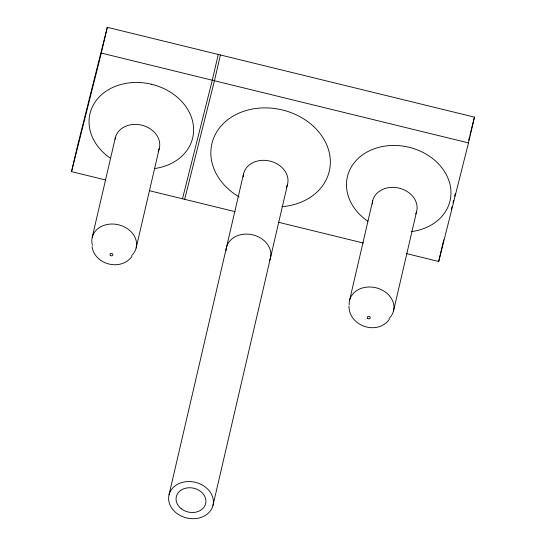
<?xml version="1.0" encoding="UTF-8"?>
<svg xmlns="http://www.w3.org/2000/svg" width="546" height="546" viewBox="0 0 546 546"><rect width="100%" height="100%" fill="white"/><g stroke="black" fill="none" stroke-linecap="round" stroke-linejoin="round"><path stroke-width="0.82" d="M105.48 179.941L71.533 171.635L77.518 145.871L107.296 27.3L474.467 117.137L468.482 142.909L438.704 261.473L406.429 253.583M71.533 171.635L101.317 53.071L107.296 27.3M92.233 237.223L115.377 137.592M136.159 247.973L159.296 148.335M218.257 54.45L212.278 80.221L182.494 198.785M220.434 54.982L214.448 80.753L184.671 199.317M169.035 494.751L243.639 173.512M212.96 505.494A22.611 18.339 13.1 0 0 183.886 482.036A22.611 18.339 13.1 0 0 176.146 512.837A22.611 18.339 13.1 0 0 212.96 505.494L287.558 184.261M349.604 300.198L372.741 200.566M393.523 310.94L416.659 211.309M438.704 261.473L443.748 239.735M451.303 209.357L451.924 206.886M452.962 202.771L453.583 200.3M454.613 196.185L455.234 193.714M468.68 140.192L469.505 136.903M469.922 135.251L474.467 117.137M131.975 256.367C121.151 271.437 94.711 264.94 92.035 246.601M389.339 319.342C377.586 335.817 348.635 326.208 348.99 305.985M101.317 53.071L468.482 142.909M149.372 190.684L235.142 211.671M278.173 222.195L363.404 243.052M115.063 139.21A22.611 18.339 13.1 0 1 142.82 125.45A22.611 18.339 13.1 0 1 158.115 151.488M110.005 157.93A52.716 42.759 13.1 0 1 93.612 104.477A52.716 42.759 13.1 0 1 151.72 84.316M151.74 84.309A52.716 42.759 13.1 0 1 192.561 138.322A52.716 42.759 13.1 0 1 154.402 168.577M92.445 245.379A22.611 18.339 13.1 0 1 119.028 224.904A22.611 18.339 13.1 0 1 131.654 255.542M226.058 250.621A22.611 18.339 13.1 0 1 252.593 234.8A22.611 18.339 13.1 0 1 269.499 260.674M243.195 176.843A22.611 18.339 13.1 0 1 270.065 161.104A22.611 18.339 13.1 0 1 286.384 187.408M239.148 196.949A60.285 48.894 13.1 0 1 230.262 117.922A60.285 48.894 13.1 0 1 324.003 139.401A60.285 48.894 13.1 0 1 281.818 206.729M372.297 203.89A22.611 18.339 13.1 0 1 398.826 188.07A22.611 18.339 13.1 0 1 415.731 213.943M367.984 221.294A52.716 42.759 13.1 0 1 364.728 153.399A52.716 42.759 13.1 0 1 445.202 172.632A52.716 42.759 13.1 0 1 411.172 231.62M349.174 304.702A22.611 18.339 13.1 0 1 378.528 288.52A22.611 18.339 13.1 0 1 389.018 318.509M110.429 255.473A1.502 1.215 13.1 0 0 112.865 254.982A1.502 1.215 13.1 0 0 110.934 253.433A1.502 1.215 13.1 0 0 110.429 255.473M181.095 508.599A15.07 12.224 13.1 0 0 205.637 503.705A15.07 12.224 13.1 0 0 186.254 488.063A15.07 12.224 13.1 0 0 181.095 508.599M367.792 318.448A1.502 1.215 13.1 0 0 370.229 317.949A1.502 1.215 13.1 0 0 368.297 316.4A1.502 1.215 13.1 0 0 367.792 318.448"/></g></svg>
